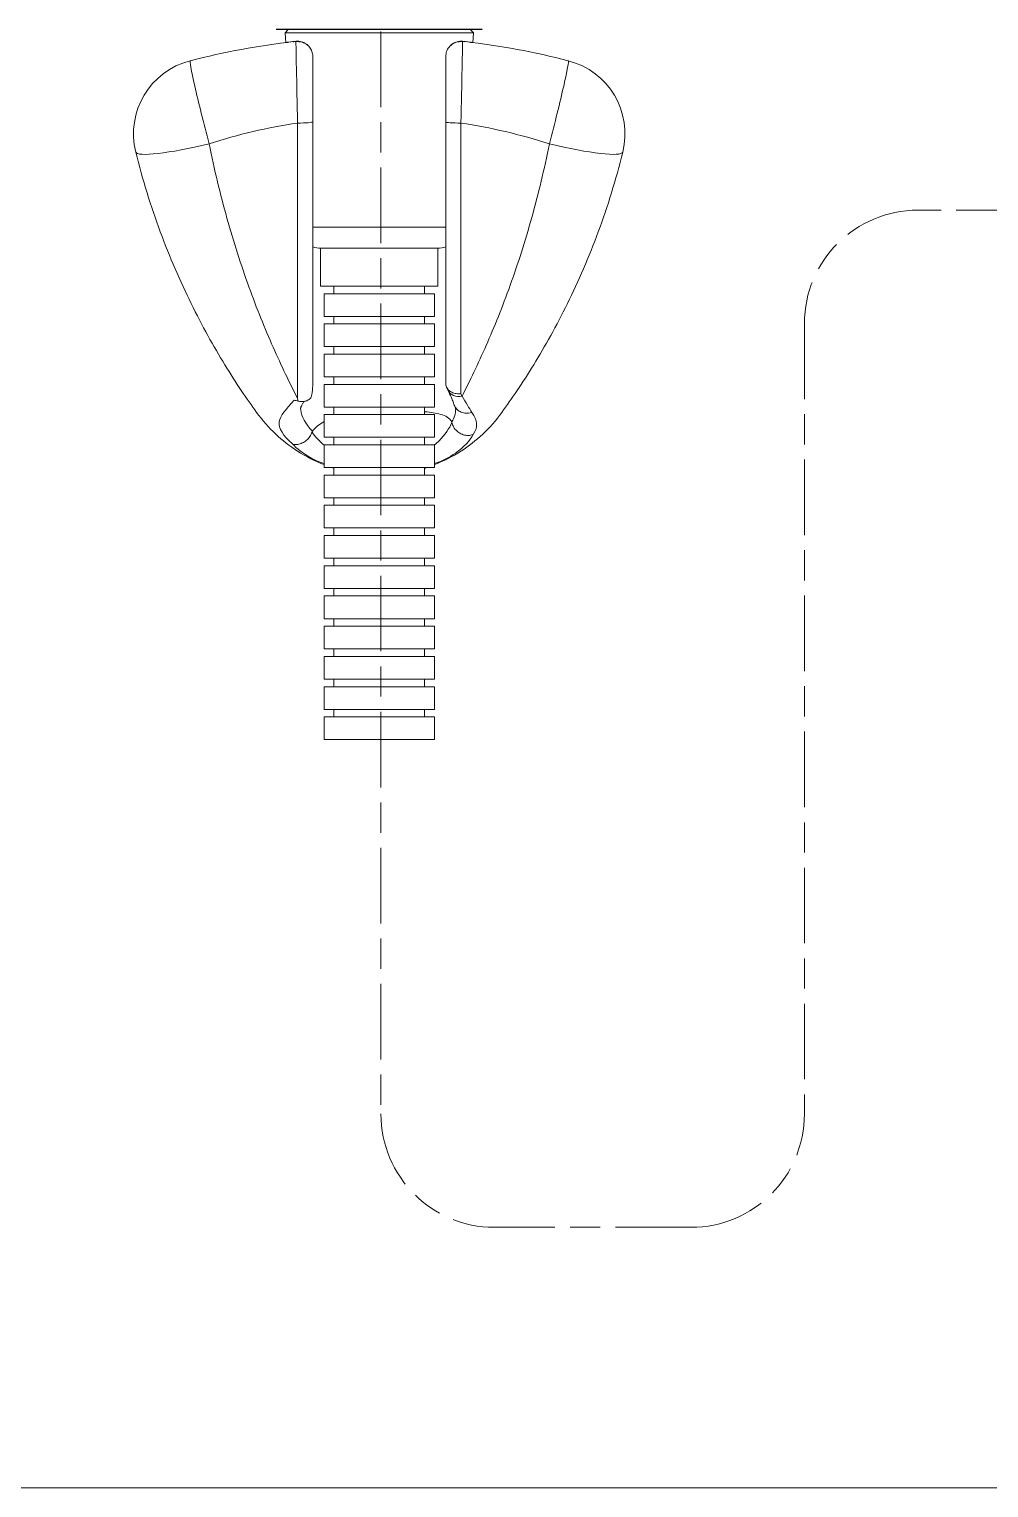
# Model space of a CAD drawing. Header units: millimetres. Extents: x 5308 to 9632, y 1173 to 3839.
# Drawn here: x 8953.8 to 9080.7, y 3243.2 to 3436.2 of the extents above; entities that cross this region are included whole.
import ezdxf

# ---------------------------------------------------------------- set-up
doc = ezdxf.new("R2010")
doc.units = ezdxf.units.MM
doc.header["$LTSCALE"] = 4
doc.linetypes.add('CENTER', pattern=[2.25, 1.25, -0.25, 0.5, -0.25])
doc.linetypes.add('CENTER2', pattern=[28.575, 19.05, -3.175, 3.175, -3.175])
doc.layers.get('0').update_dxf_attribs({"linetype": 'CONTINUOUS'})
doc.layers.add('Cneter', color=1, linetype='CENTER2', lineweight=13)
doc.layers.add('DLB3013-CR2S_시공도$0$치수선', color=7, linetype='CONTINUOUS', lineweight=20)
doc.layers.add('DLB3013-CR2S_시공도$0$1', color=7, linetype='CONTINUOUS')

# ---------------------------------------------------------------- blocks, each defined once
blk = doc.blocks.new("rodskjfkldsjf'")
at = {"color": 7, "linetype": 'Continuous'}
blk.add_line((8827.79, 2616.05), (8827.79, 2643.28), dxfattribs=at)

msp = doc.modelspace()

# ---------------------------------------------------------------- linework, layer by layer
at = {"layer": 'Cneter', "linetype": 'CENTER', "ltscale": 2}
for p, q in [((9086.39, 3412.22), (9071.32, 3412.22)), ((9056.32, 3397.22), (9056.32, 3292.64)), ((9041.32, 3277.64), (9015.32, 3277.64))]:
    msp.add_line(p, q, dxfattribs=at)
for centre, start, end in [((9071.32, 3397.22), 90, 180), ((9015.32, 3292.64), 180, 270), ((9041.32, 3292.64), 270, 0)]:
    msp.add_arc(centre, 15, start, end, dxfattribs=at)
msp.add_open_spline([(9000.32, 3609.65), (9000.32, 3560.39), (9000.32, 3292.64)], degree=1, knots=[0, 0, 0.9078632, 0.9805334, 0.9805334], dxfattribs=at)
at = {"layer": 'DLB3013-CR2S_시공도$0$1', "color": 7, "linetype": 'Continuous', "lineweight": 18}
for p, q in [((8988.09, 3436.17), (8987.63, 3435.67)), ((8987.63, 3435.67), (8987.72, 3434.37)), ((8987.63, 3435.67), (9000.09, 3435.67)), ((8988.09, 3436.17), (9000.09, 3436.17)), ((9000.09, 3436.17), (9012.09, 3436.17)), ((9000.09, 3435.67), (9012.56, 3435.67)), ((9012.56, 3435.67), (9012.09, 3436.17)), ((9012.47, 3434.37), (9012.56, 3435.67)), ((8991.29, 3423.9), (8991.29, 3388.99)), ((9008.89, 3389.3), (9008.89, 3423.9)), ((8992.34, 3407.17), (8992.34, 3402.17)), ((9007.84, 3402.17), (9007.84, 3407.17)), ((8992.34, 3402.17), (9000.09, 3402.17)), ((8992.79, 3401.17), (8992.79, 3398.17)), ((8992.79, 3401.17), (9000.09, 3401.17)), ((8994.09, 3402.17), (8994.09, 3401.17)), ((9000.09, 3402.17), (9007.84, 3402.17)), ((9000.09, 3401.17), (9007.39, 3401.17)), ((9006.09, 3401.17), (9006.09, 3402.17)), ((9007.39, 3398.17), (9007.39, 3401.17)), ((8992.79, 3398.17), (9000.09, 3398.17)), ((8992.79, 3397.17), (8992.79, 3394.17)), ((8992.79, 3397.17), (9000.09, 3397.17)), ((8994.09, 3398.17), (8994.09, 3397.17)), ((9000.09, 3398.17), (9007.39, 3398.17)), ((9000.09, 3397.17), (9007.39, 3397.17)), ((9006.09, 3397.17), (9006.09, 3398.17)), ((9007.39, 3394.17), (9007.39, 3397.17)), ((8992.79, 3394.17), (9000.09, 3394.17)), ((8992.79, 3393.17), (8992.79, 3390.17)), ((8992.79, 3393.17), (9000.09, 3393.17)), ((8994.09, 3394.17), (8994.09, 3393.17)), ((9000.09, 3394.17), (9007.39, 3394.17)), ((9000.09, 3393.17), (9007.39, 3393.17)), ((9006.09, 3393.17), (9006.09, 3394.17)), ((9007.39, 3390.17), (9007.39, 3393.17)), ((8992.79, 3390.17), (9000.09, 3390.17)), ((8992.79, 3389.17), (8992.79, 3386.17)), ((8992.79, 3389.17), (9000.09, 3389.17)), ((8994.09, 3390.17), (8994.09, 3389.17)), ((9000.09, 3390.17), (9007.39, 3390.17)), ((9000.09, 3389.17), (9007.39, 3389.17)), ((9006.09, 3389.17), (9006.09, 3390.17)), ((9007.39, 3386.17), (9007.39, 3389.17)), ((8992.79, 3386.17), (9000.09, 3386.17)), ((8994.09, 3386.17), (8994.09, 3385.17)), ((9000.09, 3386.17), (9007.39, 3386.17)), ((9006.09, 3385.17), (9006.09, 3386.17)), ((8992.79, 3385.17), (8992.79, 3382.17)), ((8992.79, 3385.17), (9000.09, 3385.17)), ((9000.09, 3385.17), (9007.39, 3385.17)), ((9007.39, 3382.17), (9007.39, 3385.17)), ((8992.79, 3382.17), (9000.09, 3382.17)), ((8994.09, 3382.17), (8994.09, 3381.17)), ((9000.09, 3382.17), (9007.39, 3382.17)), ((9006.09, 3381.17), (9006.09, 3382.17)), ((8992.79, 3381.17), (8992.79, 3378.17)), ((8992.79, 3381.17), (9000.09, 3381.17)), ((9000.09, 3381.17), (9007.39, 3381.17)), ((9007.39, 3378.17), (9007.39, 3381.17)), ((8992.79, 3378.17), (9000.09, 3378.17)), ((8994.09, 3378.17), (8994.09, 3377.17)), ((9000.09, 3378.17), (9007.39, 3378.17)), ((9006.09, 3377.17), (9006.09, 3378.17)), ((8992.79, 3377.17), (8992.79, 3374.17)), ((8992.79, 3377.17), (9000.09, 3377.17)), ((9000.09, 3377.17), (9007.39, 3377.17)), ((9007.39, 3374.17), (9007.39, 3377.17)), ((8992.79, 3374.17), (9000.09, 3374.17)), ((8994.09, 3374.17), (8994.09, 3373.17)), ((9000.09, 3374.17), (9007.39, 3374.17)), ((9006.09, 3373.17), (9006.09, 3374.17)), ((8992.79, 3373.17), (8992.79, 3370.17)), ((8992.79, 3373.17), (9000.09, 3373.17)), ((9000.09, 3373.17), (9007.39, 3373.17)), ((9007.39, 3370.17), (9007.39, 3373.17)), ((8992.79, 3370.17), (9000.09, 3370.17)), ((8994.09, 3370.17), (8994.09, 3369.17)), ((9000.09, 3370.17), (9007.39, 3370.17)), ((9006.09, 3369.17), (9006.09, 3370.17)), ((8992.79, 3369.17), (8992.79, 3366.17)), ((8992.79, 3369.17), (9000.09, 3369.17)), ((9000.09, 3369.17), (9007.39, 3369.17)), ((9007.39, 3366.17), (9007.39, 3369.17)), ((8992.79, 3366.17), (9000.09, 3366.17)), ((8994.09, 3366.17), (8994.09, 3365.17)), ((9000.09, 3366.17), (9007.39, 3366.17)), ((9006.09, 3365.17), (9006.09, 3366.17)), ((8992.79, 3365.17), (8992.79, 3362.17)), ((8992.79, 3365.17), (9000.09, 3365.17)), ((9000.09, 3365.17), (9007.39, 3365.17)), ((9007.39, 3362.17), (9007.39, 3365.17)), ((8992.79, 3362.17), (9000.09, 3362.17)), ((8994.09, 3362.17), (8994.09, 3361.17)), ((9000.09, 3362.17), (9007.39, 3362.17)), ((9006.09, 3361.17), (9006.09, 3362.17)), ((8992.79, 3361.17), (8992.79, 3358.17)), ((8992.79, 3361.17), (9000.09, 3361.17)), ((9000.09, 3361.17), (9007.39, 3361.17)), ((9007.39, 3358.17), (9007.39, 3361.17)), ((8992.79, 3358.17), (9000.09, 3358.17)), ((8994.09, 3358.17), (8994.09, 3357.17)), ((9000.09, 3358.17), (9007.39, 3358.17)), ((9006.09, 3357.17), (9006.09, 3358.17)), ((8992.79, 3357.17), (8992.79, 3354.17)), ((8992.79, 3357.17), (9000.09, 3357.17)), ((9000.09, 3357.17), (9007.39, 3357.17)), ((9007.39, 3354.17), (9007.39, 3357.17)), ((8992.79, 3354.17), (9000.09, 3354.17)), ((8992.79, 3353.17), (8992.79, 3350.17)), ((8992.79, 3353.17), (9000.09, 3353.17)), ((8994.09, 3354.17), (8994.09, 3353.17)), ((9000.09, 3354.17), (9007.39, 3354.17)), ((9000.09, 3353.17), (9007.39, 3353.17)), ((9006.09, 3353.17), (9006.09, 3354.17)), ((9007.39, 3350.17), (9007.39, 3353.17)), ((8992.79, 3350.17), (9000.09, 3350.17)), ((8992.79, 3349.17), (8992.79, 3346.17)), ((8992.79, 3349.17), (9000.09, 3349.17)), ((8994.09, 3350.17), (8994.09, 3349.17)), ((9000.09, 3350.17), (9007.39, 3350.17)), ((9000.09, 3349.17), (9007.39, 3349.17)), ((9006.09, 3349.17), (9006.09, 3350.17)), ((9007.39, 3346.17), (9007.39, 3349.17)), ((8992.79, 3346.17), (9000.09, 3346.17)), ((8992.79, 3345.17), (8992.79, 3342.17)), ((8992.79, 3345.17), (9000.09, 3345.17)), ((8994.09, 3346.17), (8994.09, 3345.17)), ((9000.09, 3346.17), (9007.39, 3346.17)), ((9000.09, 3345.17), (9007.39, 3345.17)), ((9006.09, 3345.17), (9006.09, 3346.17)), ((9007.39, 3342.17), (9007.39, 3345.17)), ((8992.79, 3342.17), (9000.09, 3342.17)), ((9000.09, 3342.17), (9007.39, 3342.17))]:
    msp.add_line(p, q, dxfattribs=at)
at = {"layer": 'DLB3013-CR2S_시공도$0$1', "color": 7, "linetype": 'Continuous', "lineweight": 13}
for p, q in [((8989.29, 3387.32), (8989.29, 3423.75)), ((9010.89, 3423.75), (9010.89, 3387.92)), ((8991.29, 3409.96), (9000.09, 3409.96)), ((9000.09, 3409.96), (9008.9, 3409.96))]:
    msp.add_line(p, q, dxfattribs=at)
at = {"layer": 'DLB3013-CR2S_시공도$0$1', "color": 7, "linetype": 'Continuous', "lineweight": 18, "extrusion": (0, 0, -1)}
for centre, start, end in [((-8977.59, 3422.31), 346.0375, 75.5225), ((-9022.59, 3422.31), 104.4775, 193.9625)]:
    msp.add_arc(centre, 10, start, end, dxfattribs=at)
at = {"layer": 'DLB3013-CR2S_시공도$0$1', "color": 7, "linetype": 'Continuous', "lineweight": 18}
for centre, start, end in [((8992.39, 3410.17), 248.4851, 270), ((9007.79, 3410.17), 270, 291.5149)]:
    msp.add_arc(centre, 3, start, end, dxfattribs=at)
at = {"layer": 'DLB3013-CR2S_시공도$0$1', "color": 7, "linetype": 'Continuous', "lineweight": 13}
for centre, major_axis, ratio, start_param, end_param in [((8977.59, 3422.31), (2.5, -9.68), 0.032961, 3.141593, 4.839361), ((9022.59, 3422.31), (-2.5, -9.68), 0.032961, 1.443824, 3.141593), ((8989.29, 3423.9), (-2, 0), 0.076696, 1.570796, 3.141593), ((9010.89, 3423.9), (-2, 0), 0.076696, 0, 1.570796), ((8977.59, 3422.31), (9.7, 2.41), 0.126983, 3.141593, 4.680827), ((9022.59, 3422.31), (-9.7, 2.41), 0.126983, 1.602358, 3.141593), ((9011.04, 3389.17), (-1.83, -0.82), 0.760059, 6.274802, 7.5268)]:
    msp.add_ellipse(centre, major_axis=major_axis, ratio=ratio, start_param=start_param, end_param=end_param, dxfattribs=at)
at = {"layer": 'DLB3013-CR2S_시공도$0$1', "color": 7, "linetype": 'Continuous', "lineweight": 18}
for points, degree in [([(8975.09, 3431.99), (8979.61, 3433.16), (8984.15, 3434), (8988.73, 3434.52)], 3), ([(8987.87, 3434.42), (8987.68, 3434.39), (8987.55, 3434.38), (8987.49, 3434.37)], 3), ([(8988.73, 3434.52), (8988.16, 3434.45), (8987.87, 3434.42), (8987.86, 3434.42)], 3), ([(8988.57, 3434.5), (8988.72, 3434.52), (8988.89, 3434.54), (8989.07, 3434.56)], 3), ([(8989.57, 3434.51), (8989.17, 3434.58), (8988.72, 3434.51)], 2), ([(9011.45, 3434.51), (9011.01, 3434.58), (9010.62, 3434.51)], 2), ([(9011.12, 3434.56), (9011.3, 3434.54), (9011.47, 3434.52), (9011.61, 3434.5)], 3), ([(9011.46, 3434.52), (9016.06, 3433.99), (9020.6, 3433.15), (9025.09, 3431.99)], 3), ([(9012.33, 3434.42), (9012.32, 3434.42), (9012.03, 3434.45), (9011.46, 3434.52)], 3), ([(9012.45, 3434.4), (9012.45, 3434.4), (9012.39, 3434.41), (9012.28, 3434.42)], 3), ([(8991.29, 3432.73), (8991.29, 3432.68), (8991.29, 3432.62), (8991.29, 3432.56)], 3), ([(9008.89, 3432.56), (9008.89, 3432.62), (9008.9, 3432.68), (9008.9, 3432.73)], 3), ([(8991.19, 3387.84), (8991.17, 3387.72), (8991.14, 3387.6), (8991.11, 3387.49)], 3), ([(8991.29, 3388.99), (8991.29, 3388.59), (8991.25, 3388.2), (8991.19, 3387.84)], 3), ([(9009, 3388.79), (9009.2, 3388.37)], 1), ([(8988.86, 3387.08), (8989.02, 3387.04), (8989.19, 3386.99), (8989.35, 3386.95)], 3), ([(8992.78, 3384.22), (8992.17, 3383.91), (8991.64, 3383.51), (8991.25, 3382.96)], 3), ([(8994.12, 3378.08), (8994.05, 3378.1), (8993.99, 3378.12), (8993.93, 3378.14)], 3), ([(9006.23, 3378.13), (9006.17, 3378.11), (9006.12, 3378.1), (9006.07, 3378.08)], 3)]:
    msp.add_open_spline(points, degree=degree, dxfattribs=at)
for points, knots in [([(8987.87, 3434.42), (8987.88, 3434.42), (8987.88, 3434.42), (8987.91, 3434.42), (8987.98, 3434.43), (8988.05, 3434.43), (8988.1, 3434.43), (8988.11, 3434.43)], [0, 0, 0, 0, 0.117287, 0.217707, 0.437799, 0.865839, 1, 1, 1, 1]), ([(8989.07, 3434.56), (8989.08, 3434.56), (8989.08, 3434.56), (8989.32, 3434.58), (8989.57, 3434.57), (8990.01, 3434.45), (8990.22, 3434.36), (8990.51, 3434.16), (8990.61, 3434.08), (8990.71, 3433.99)], [0, 0, 0, 0, 0.007507, 0.007507, 0.408699, 0.408699, 0.781214, 0.781214, 1, 1, 1, 1]), ([(8989.07, 3434.51), (8989.08, 3434.51), (8989.08, 3434.51), (8989.26, 3434.53), (8989.44, 3434.53), (8989.83, 3434.48), (8990.04, 3434.41), (8990.44, 3434.21), (8990.61, 3434.07), (8990.91, 3433.75), (8991.03, 3433.57), (8991.21, 3433.17), (8991.27, 3432.95), (8991.29, 3432.73)], [0, 0, 0, 0, 0.004771, 0.004771, 0.168449, 0.168449, 0.381096, 0.381096, 0.589432, 0.589432, 0.794609, 0.794609, 1, 1, 1, 1]), ([(9008.9, 3432.73), (9008.92, 3432.95), (9008.98, 3433.17), (9009.15, 3433.57), (9009.28, 3433.75), (9009.58, 3434.07), (9009.75, 3434.21), (9010.14, 3434.41), (9010.36, 3434.48), (9010.75, 3434.53), (9010.93, 3434.53), (9011.11, 3434.51), (9011.11, 3434.51), (9011.12, 3434.51)], [0, 0, 0, 0, 0.205391, 0.205391, 0.410568, 0.410568, 0.618904, 0.618904, 0.831551, 0.831551, 0.995229, 0.995229, 1, 1, 1, 1]), ([(9009.48, 3433.99), (9009.58, 3434.08), (9009.68, 3434.16), (9009.97, 3434.36), (9010.18, 3434.45), (9010.62, 3434.57), (9010.87, 3434.58), (9011.11, 3434.56), (9011.11, 3434.56), (9011.12, 3434.56)], [0, 0, 0, 0, 0.218786, 0.218786, 0.591301, 0.591301, 0.992493, 0.992493, 1, 1, 1, 1]), ([(9012.07, 3434.43), (9012.11, 3434.43), (9012.18, 3434.43), (9012.26, 3434.42), (9012.3, 3434.42), (9012.31, 3434.42), (9012.31, 3434.42), (9012.31, 3434.42)], [0, 0, 0, 0, 0.469812, 0.772051, 0.873112, 0.946142, 1, 1, 1, 1]), ([(8991.29, 3432.56), (8991.29, 3432.48), (8991.29, 3431.47), (8991.29, 3428.26), (8991.29, 3426.07), (8991.29, 3423.9)], [0, 0, 0, 0, 0.5, 0.5, 1, 1, 1, 1]), ([(9008.89, 3423.9), (9008.89, 3426.07), (9008.89, 3428.26), (9008.89, 3431.47), (9008.89, 3432.48), (9008.89, 3432.56)], [0, 0, 0, 0, 0.5, 0.5, 1, 1, 1, 1]), ([(8983.88, 3385.45), (8982.6, 3387.23), (8981.16, 3389.34), (8978.18, 3394.2), (8976.66, 3396.93), (8973.77, 3402.81), (8972.37, 3406.02), (8969.89, 3412.73), (8968.8, 3416.23), (8967.89, 3419.9)], [0, 0, 0, 0, 0.25, 0.25, 0.5, 0.5, 0.75, 0.75, 1, 1, 1, 1]), ([(9032.3, 3419.9), (9031.39, 3416.23), (9030.3, 3412.73), (9027.82, 3406.02), (9026.42, 3402.81), (9023.53, 3396.93), (9022.01, 3394.2), (9019.03, 3389.34), (9017.59, 3387.23), (9016.3, 3385.45)], [0, 0, 0, 0, 0.25, 0.25, 0.5, 0.5, 0.75, 0.75, 1, 1, 1, 1]), ([(8992.29, 3407.17), (8992.29, 3407.17), (8992.29, 3407.17), (8992.29, 3407.17), (8993.14, 3407.17), (8996.02, 3407.17), (8998.05, 3407.17), (9000.09, 3407.17)], [0, 0, 0, 0, 0.000824, 0.000824, 0.500412, 0.500412, 1, 1, 1, 1]), ([(9000.09, 3407.17), (9002.14, 3407.17), (9004.17, 3407.17), (9007.05, 3407.17), (9007.89, 3407.17), (9007.89, 3407.17), (9007.89, 3407.17), (9007.89, 3407.17)], [0, 0, 0, 0, 0.49959, 0.49959, 0.999181, 0.999181, 1, 1, 1, 1]), ([(9008.89, 3389.3), (9008.89, 3389.13), (9008.93, 3388.96), (9009.08, 3388.64), (9009.19, 3388.49), (9009.46, 3388.25), (9009.63, 3388.14), (9010.01, 3387.99), (9010.22, 3387.94), (9010.58, 3387.91), (9010.73, 3387.9), (9010.88, 3387.92), (9010.89, 3387.92), (9010.89, 3387.92)], [0, 0, 0, 0, 0.212222, 0.212222, 0.424374, 0.424374, 0.637608, 0.637608, 0.852942, 0.852942, 0.994498, 0.994498, 1, 1, 1, 1]), ([(8989.35, 3386.95), (8989.33, 3387.06), (8989.32, 3387.17), (8989.3, 3387.29), (8989.3, 3387.31), (8989.29, 3387.32)], [0, 0, 0, 0, 0.900036, 0.900036, 1, 1, 1, 1]), ([(8991.11, 3387.49), (8991.02, 3387.34), (8990.89, 3387.22), (8990.59, 3387.03), (8990.42, 3386.97), (8990.03, 3386.89), (8989.82, 3386.89), (8989.52, 3386.92), (8989.43, 3386.93), (8989.35, 3386.95)], [0, 0, 0, 0, 0.290833, 0.290833, 0.580688, 0.580688, 0.885685, 0.885685, 1, 1, 1, 1]), ([(9009.2, 3388.4), (9009.23, 3388.32), (9009.41, 3387.92), (9009.67, 3387.33), (9009.88, 3386.8), (9009.94, 3386.59), (9009.96, 3386.54)], [0, 0, 0, 0, 0.103224, 0.524644, 0.869823, 1, 1, 1, 1]), ([(8992.81, 3378.55), (8991.67, 3378.99), (8990.44, 3379.59), (8987.3, 3381.62), (8985.39, 3383.37), (8983.88, 3385.45)], [0, 0, 0, 0, 0.384067, 0.384067, 1, 1, 1, 1]), ([(8989.69, 3386.01), (8989.69, 3386.01), (8989.69, 3386.01), (8989.7, 3386.05), (8989.77, 3386.26), (8989.93, 3386.55), (8990.09, 3386.8), (8990.16, 3386.92)], [0, 0, 0, 0, 0.070781, 0.337198, 0.585459, 0.817998, 1, 1, 1, 1]), ([(9009.69, 3384.2), (9009.38, 3384.78), (9008.87, 3385), (9007.62, 3385.36), (9006.92, 3385.47), (9006.12, 3385.55)], [0, 0, 0, 0, 0.533403, 0.533403, 1, 1, 1, 1]), ([(9016.3, 3385.45), (9014.8, 3383.38), (9012.89, 3381.62), (9009.74, 3379.59), (9008.52, 3378.99), (9007.39, 3378.55)], [0, 0, 0, 0, 0.616324, 0.616324, 1, 1, 1, 1]), ([(9009.97, 3386.54), (9010.02, 3386.36), (9010.1, 3386.2), (9010.33, 3385.89), (9010.48, 3385.75), (9010.83, 3385.53), (9011.03, 3385.45), (9011.44, 3385.35), (9011.67, 3385.34), (9012.03, 3385.37), (9012.16, 3385.4), (9012.31, 3385.44), (9012.32, 3385.44), (9012.33, 3385.44)], [0, 0, 0, 0, 0.202242, 0.202242, 0.419427, 0.419427, 0.636714, 0.636714, 0.854125, 0.854125, 0.98775, 0.98775, 1, 1, 1, 1]), ([(9010.03, 3386.32), (9010.07, 3386.25), (9010.16, 3386.07), (9010.2, 3385.91), (9010.2, 3385.86), (9010.2, 3385.85), (9010.2, 3385.85)], [0, 0, 0, 0, 0.197918, 0.592862, 0.998647, 1, 1, 1, 1]), ([(9009.71, 3384.13), (9009.71, 3384.15), (9009.7, 3384.16), (9009.7, 3384.18), (9009.69, 3384.19), (9009.69, 3384.2)], [0, 0, 0, 0, 0.53512, 0.53512, 1, 1, 1, 1]), ([(9009.71, 3384.13), (9009.75, 3383.93), (9009.82, 3383.72), (9010.03, 3383.35), (9010.17, 3383.17), (9010.5, 3382.86), (9010.69, 3382.73), (9011.09, 3382.54), (9011.31, 3382.47), (9011.74, 3382.4), (9011.96, 3382.4), (9012.28, 3382.46), (9012.38, 3382.49), (9012.49, 3382.53), (9012.5, 3382.53), (9012.51, 3382.53)], [0, 0, 0, 0, 0.179587, 0.179587, 0.359174, 0.359174, 0.538771, 0.538771, 0.718454, 0.718454, 0.898245, 0.898245, 0.990374, 0.990374, 1, 1, 1, 1]), ([(8991.2, 3382.86), (8991.14, 3382.66), (8991.04, 3382.46), (8990.8, 3382.09), (8990.65, 3381.92), (8990.31, 3381.63), (8990.12, 3381.51), (8989.72, 3381.33), (8989.52, 3381.26), (8989.11, 3381.21), (8988.91, 3381.22), (8988.69, 3381.27), (8988.66, 3381.28), (8988.62, 3381.29), (8988.61, 3381.29), (8988.6, 3381.3)], [0, 0, 0, 0, 0.191438, 0.191438, 0.38287, 0.38287, 0.574422, 0.574422, 0.766339, 0.766339, 0.958624, 0.958624, 0.992339, 0.992339, 1, 1, 1, 1]), ([(8991.25, 3382.96), (8991.24, 3382.95), (8991.23, 3382.93), (8991.21, 3382.89), (8991.21, 3382.88), (8991.2, 3382.86)], [0, 0, 0, 0, 0.674483, 0.674483, 1, 1, 1, 1])]:
    msp.add_open_spline(points, degree=3, knots=knots, dxfattribs=at)
at = {"layer": 'DLB3013-CR2S_시공도$0$1', "color": 7, "linetype": 'Continuous', "lineweight": 13}
for points in [[(8989.07, 3434.51), (8988.95, 3434.53), (8988.83, 3434.53), (8988.73, 3434.52)], [(9011.46, 3434.52), (9011.36, 3434.53), (9011.24, 3434.53), (9011.12, 3434.51)], [(8989.29, 3423.75), (8985.36, 3423.16), (8981.42, 3422.23), (8977.59, 3421)], [(9022.59, 3421), (9018.76, 3422.23), (9014.86, 3423.15), (9010.89, 3423.75)], [(9010.89, 3387.92), (9010.94, 3387.81), (9010.99, 3387.7), (9011.04, 3387.59)], [(9011.04, 3387.59), (9011.55, 3386.76), (9012, 3386.06), (9012.33, 3385.44)], [(9009.69, 3384.2), (9010.03, 3384.79), (9010.2, 3385.32), (9010.2, 3385.88)], [(9012.33, 3385.44), (9013.09, 3384.4), (9013.22, 3383.59), (9012.51, 3382.53)], [(8991.2, 3382.86), (8991.63, 3382.26), (8992.15, 3381.66), (8992.83, 3381.11)]]:
    msp.add_open_spline(points, degree=3, dxfattribs=at)
for points, knots in [([(8989.29, 3423.75), (8989.23, 3426.35), (8989.18, 3428.97), (8989.1, 3432.94), (8989.08, 3434.25), (8989.07, 3434.51)], [0, 0, 0, 0, 0.5, 0.5, 1, 1, 1, 1]), ([(9011.12, 3434.51), (9011.11, 3434.25), (9011.09, 3432.94), (9011.01, 3428.97), (9010.96, 3426.35), (9010.89, 3423.75)], [0, 0, 0, 0, 0.5, 0.5, 1, 1, 1, 1]), ([(8977.59, 3421), (8978.28, 3417.59), (8979.07, 3414.32), (8980.83, 3408.01), (8981.82, 3404.94), (8983.89, 3399.21), (8984.97, 3396.55), (8987.15, 3391.61), (8988.26, 3389.32), (8989.29, 3387.32)], [0, 0, 0, 0, 0.25, 0.25, 0.5, 0.5, 0.75, 0.75, 1, 1, 1, 1]), ([(9011.04, 3387.59), (9012.07, 3389.6), (9013.16, 3391.88), (9015.32, 3396.79), (9016.38, 3399.43), (9018.43, 3405.12), (9019.4, 3408.15), (9021.14, 3414.39), (9021.92, 3417.63), (9022.59, 3421)], [0, 0, 0, 0, 0.25, 0.25, 0.5, 0.5, 0.75, 0.75, 1, 1, 1, 1]), ([(8988.6, 3381.3), (8987.38, 3382.38), (8986.76, 3383.36), (8986.96, 3385.05), (8987.75, 3385.87), (8988.86, 3387.08)], [0, 0, 0, 0, 0.5, 0.5, 1, 1, 1, 1]), ([(8989.69, 3386.02), (8989.69, 3385.94), (8989.7, 3385.86), (8989.79, 3384.91), (8990.33, 3383.96), (8991.25, 3382.96)], [0, 0, 0, 0, 0.082026, 0.082026, 1, 1, 1, 1]), ([(9007.42, 3381.15), (9007.63, 3381.33), (9007.83, 3381.52), (9008.8, 3382.5), (9009.36, 3383.34), (9009.71, 3384.13)], [0, 0, 0, 0, 0.191134, 0.191134, 1, 1, 1, 1]), ([(9012.51, 3382.53), (9012.1, 3381.75), (9011.3, 3380.88), (9009.41, 3379.54), (9008.49, 3379.03), (9007.4, 3378.68)], [0, 0, 0, 0, 0.597437, 0.597437, 1, 1, 1, 1]), ([(8992.78, 3378.69), (8992.11, 3378.9), (8991.5, 3379.18), (8989.97, 3380.04), (8989.2, 3380.67), (8988.6, 3381.3)], [0, 0, 0, 0, 0.358827, 0.358827, 1, 1, 1, 1])]:
    msp.add_open_spline(points, degree=3, knots=knots, dxfattribs=at)
at = {"layer": 'DLB3013-CR2S_시공도$0$치수선'}
msp.add_line((9320.97, 3243.17), (8606.9, 3243.17), dxfattribs=at)

# ---------------------------------------------------------------- block references
at = {"color": 0, "rotation": 270}
msp.add_blockref("rodskjfkldsjf'", (6370.43, 12263.96), dxfattribs=at)

doc.saveas('drawing.dxf')
